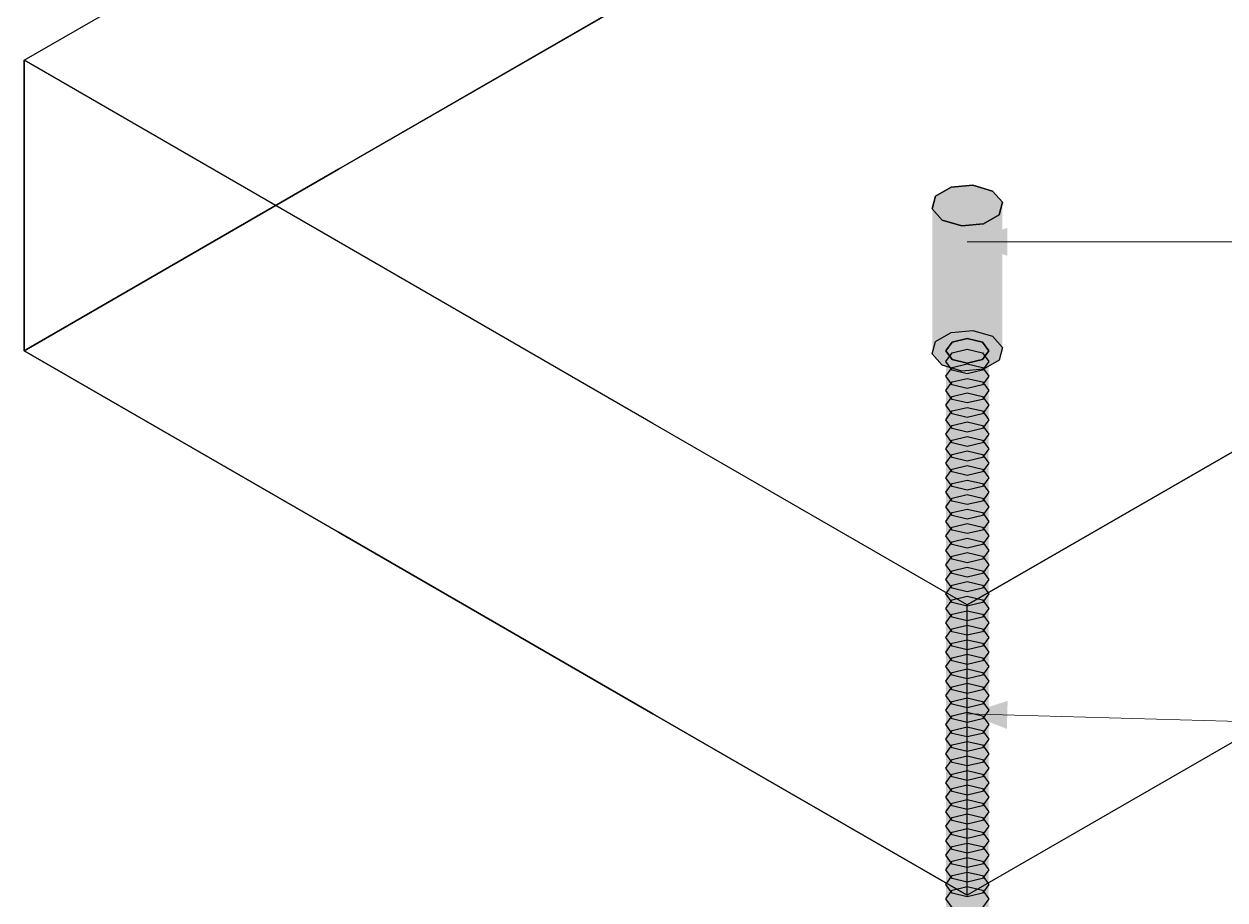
# Model space of a CAD drawing. Header units: metres. Extents: x 0 to 24.2, y -20 to 5.6.
# Drawn here: x 21.5902 to 21.921, y 2.2187 to 2.46 of the extents above; entities that cross this region are included whole.
import ezdxf

# ---------------------------------------------------------------- set-up
doc = ezdxf.new("R2010")
doc.units = ezdxf.units.M
doc.header["$LTSCALE"] = 0.25
doc.layers.add('ISO-ARISTAS', color=8, linetype='CONTINUOUS')
doc.layers.add('ISO-CONCRETO-SUP', color=254, linetype='CONTINUOUS', true_color=0xe8e8e8)
doc.layers.add('LLAMADAS', color=30, linetype='CONTINUOUS', lineweight=18)

msp = doc.modelspace()

# ---------------------------------------------------------------- linework, layer by layer
at = {"layer": 'ISO-ARISTAS', "color": 250}
for p, q in [((21.59019, 2.45), (21.67679, 2.5)), ((21.59019, 2.45), (21.67679, 2.5)), ((21.7634, 2.47), (21.67679, 2.42)), ((21.67679, 2.42), (21.7634, 2.47)), ((21.59019, 2.37), (21.59019, 2.45)), ((21.67679, 2.4), (21.59019, 2.45)), ((21.67679, 2.4), (21.59019, 2.45)), ((21.59019, 2.45), (21.59019, 2.37)), ((21.67679, 2.42), (21.59019, 2.37)), ((21.59019, 2.37), (21.67679, 2.42)), ((21.84555, 2.41504), (21.84127, 2.41257)), ((21.84127, 2.41257), (21.84555, 2.41504)), ((21.85153, 2.41559), (21.84555, 2.41504)), ((21.84555, 2.41504), (21.85153, 2.41559)), ((21.85693, 2.414), (21.85153, 2.41559)), ((21.85153, 2.41559), (21.85693, 2.414)), ((21.84127, 2.41257), (21.84032, 2.40912)), ((21.84032, 2.40912), (21.84127, 2.41257)), ((21.85968, 2.41088), (21.85693, 2.414)), ((21.85693, 2.414), (21.85968, 2.41088)), ((21.84032, 2.40912), (21.84307, 2.406)), ((21.84307, 2.406), (21.84032, 2.40912)), ((21.85873, 2.40743), (21.85968, 2.41088)), ((21.85968, 2.41088), (21.85873, 2.40743)), ((21.84307, 2.406), (21.84847, 2.40441)), ((21.84847, 2.40441), (21.84307, 2.406)), ((21.84847, 2.40441), (21.85445, 2.40496)), ((21.85445, 2.40496), (21.84847, 2.40441)), ((21.85445, 2.40496), (21.85873, 2.40743)), ((21.85873, 2.40743), (21.85445, 2.40496)), ((21.7634, 2.35), (21.67679, 2.4)), ((21.7634, 2.35), (21.67679, 2.4)), ((21.84127, 2.37257), (21.84555, 2.37504)), ((21.84127, 2.37257), (21.84555, 2.37504)), ((21.84555, 2.37504), (21.85153, 2.37559)), ((21.84555, 2.37504), (21.85153, 2.37559)), ((21.85153, 2.37559), (21.85693, 2.374)), ((21.85153, 2.37559), (21.85693, 2.374)), ((21.84032, 2.36912), (21.84127, 2.37257)), ((21.84032, 2.36912), (21.84127, 2.37257)), ((21.84584, 2.3724), (21.84412, 2.37)), ((21.84412, 2.37), (21.84584, 2.3724)), ((21.85, 2.37339), (21.84584, 2.3724)), ((21.84584, 2.3724), (21.85, 2.37339)), ((21.85416, 2.3724), (21.85, 2.37339)), ((21.85, 2.37339), (21.85416, 2.3724)), ((21.85588, 2.37), (21.85416, 2.3724)), ((21.85416, 2.3724), (21.85588, 2.37)), ((21.85693, 2.374), (21.85968, 2.37088)), ((21.85693, 2.374), (21.85968, 2.37088)), ((21.67679, 2.32), (21.59019, 2.37)), ((21.59019, 2.37), (21.67679, 2.32)), ((21.84307, 2.366), (21.84032, 2.36912)), ((21.84307, 2.366), (21.84032, 2.36912)), ((21.84412, 2.37), (21.84584, 2.3676)), ((21.84584, 2.3676), (21.84412, 2.37)), ((21.84412, 2.367), (21.84584, 2.3694)), ((21.84584, 2.3694), (21.85, 2.37039)), ((21.85, 2.37039), (21.85416, 2.3694)), ((21.85416, 2.3676), (21.85588, 2.37)), ((21.85588, 2.37), (21.85416, 2.3676)), ((21.85416, 2.3694), (21.85588, 2.367)), ((21.85968, 2.37088), (21.85873, 2.36743)), ((21.85968, 2.37088), (21.85873, 2.36743)), ((21.84847, 2.36441), (21.84307, 2.366)), ((21.84847, 2.36441), (21.84307, 2.366)), ((21.84584, 2.3646), (21.84412, 2.367)), ((21.84412, 2.363), (21.84584, 2.3654)), ((21.84584, 2.3676), (21.85, 2.36661)), ((21.85, 2.36661), (21.84584, 2.3676)), ((21.84584, 2.3654), (21.85, 2.36639)), ((21.85, 2.36661), (21.85416, 2.3676)), ((21.85416, 2.3676), (21.85, 2.36661)), ((21.85, 2.36639), (21.85416, 2.3654)), ((21.85588, 2.367), (21.85416, 2.3646)), ((21.85416, 2.3654), (21.85588, 2.363)), ((21.85873, 2.36743), (21.85445, 2.36496)), ((21.85873, 2.36743), (21.85445, 2.36496)), ((21.84584, 2.3606), (21.84412, 2.363)), ((21.85, 2.36361), (21.84584, 2.3646)), ((21.84584, 2.3614), (21.85, 2.36239)), ((21.85445, 2.36496), (21.84847, 2.36441)), ((21.85445, 2.36496), (21.84847, 2.36441)), ((21.85416, 2.3646), (21.85, 2.36361)), ((21.85, 2.36239), (21.85416, 2.3614)), ((21.85588, 2.363), (21.85416, 2.3606)), ((21.84412, 2.359), (21.84584, 2.3614)), ((21.84584, 2.3566), (21.84412, 2.359)), ((21.85, 2.35961), (21.84584, 2.3606)), ((21.85416, 2.3606), (21.85, 2.35961)), ((21.85416, 2.3614), (21.85588, 2.359)), ((21.85588, 2.359), (21.85416, 2.3566)), ((21.84412, 2.355), (21.84584, 2.3574)), ((21.84584, 2.3574), (21.85, 2.35839)), ((21.85, 2.35561), (21.84584, 2.3566)), ((21.85, 2.35839), (21.85416, 2.3574)), ((21.85416, 2.3566), (21.85, 2.35561)), ((21.85416, 2.3574), (21.85588, 2.355)), ((21.84584, 2.3526), (21.84412, 2.355)), ((21.84412, 2.351), (21.84584, 2.3534)), ((21.84584, 2.3534), (21.85, 2.35439)), ((21.85, 2.35161), (21.84584, 2.3526)), ((21.85, 2.35439), (21.85416, 2.3534)), ((21.85416, 2.3526), (21.85, 2.35161)), ((21.85588, 2.355), (21.85416, 2.3526)), ((21.85416, 2.3534), (21.85588, 2.351)), ((21.85, 2.3), (21.7634, 2.35)), ((21.85, 2.3), (21.7634, 2.35)), ((21.84584, 2.3486), (21.84412, 2.351)), ((21.84412, 2.347), (21.84584, 2.3494)), ((21.84584, 2.3494), (21.85, 2.35039)), ((21.85, 2.34761), (21.84584, 2.3486)), ((21.85, 2.35039), (21.85416, 2.3494)), ((21.9366, 2.35), (21.85, 2.3)), ((21.85, 2.3), (21.9366, 2.35)), ((21.85416, 2.3486), (21.85, 2.34761)), ((21.85588, 2.351), (21.85416, 2.3486)), ((21.85416, 2.3494), (21.85588, 2.347)), ((21.84584, 2.3446), (21.84412, 2.347)), ((21.84412, 2.343), (21.84584, 2.3454)), ((21.84584, 2.3454), (21.85, 2.34639)), ((21.85, 2.34639), (21.85416, 2.3454)), ((21.85588, 2.347), (21.85416, 2.3446)), ((21.85416, 2.3454), (21.85588, 2.343)), ((21.84584, 2.3406), (21.84412, 2.343)), ((21.85, 2.34361), (21.84584, 2.3446)), ((21.84584, 2.3414), (21.85, 2.34239)), ((21.85416, 2.3446), (21.85, 2.34361)), ((21.85, 2.34239), (21.85416, 2.3414)), ((21.85588, 2.343), (21.85416, 2.3406)), ((21.84412, 2.339), (21.84584, 2.3414)), ((21.84584, 2.3366), (21.84412, 2.339)), ((21.85, 2.33961), (21.84584, 2.3406)), ((21.85416, 2.3406), (21.85, 2.33961)), ((21.85416, 2.3414), (21.85588, 2.339)), ((21.85588, 2.339), (21.85416, 2.3366)), ((21.84412, 2.335), (21.84584, 2.3374)), ((21.84584, 2.3374), (21.85, 2.33839)), ((21.85, 2.33561), (21.84584, 2.3366)), ((21.85, 2.33839), (21.85416, 2.3374)), ((21.85416, 2.3366), (21.85, 2.33561)), ((21.85416, 2.3374), (21.85588, 2.335)), ((21.84584, 2.3326), (21.84412, 2.335)), ((21.84412, 2.331), (21.84584, 2.3334)), ((21.84584, 2.3334), (21.85, 2.33439)), ((21.85, 2.33161), (21.84584, 2.3326)), ((21.85, 2.33439), (21.85416, 2.3334)), ((21.85416, 2.3326), (21.85, 2.33161)), ((21.85588, 2.335), (21.85416, 2.3326)), ((21.85416, 2.3334), (21.85588, 2.331)), ((21.84584, 2.3286), (21.84412, 2.331)), ((21.84412, 2.327), (21.84584, 2.3294)), ((21.84584, 2.3294), (21.85, 2.33039)), ((21.85, 2.33039), (21.85416, 2.3294)), ((21.85588, 2.331), (21.85416, 2.3286)), ((21.85416, 2.3294), (21.85588, 2.327)), ((21.84584, 2.3246), (21.84412, 2.327)), ((21.84412, 2.323), (21.84584, 2.3254)), ((21.85, 2.32761), (21.84584, 2.3286)), ((21.84584, 2.3254), (21.85, 2.32639)), ((21.85416, 2.3286), (21.85, 2.32761)), ((21.85, 2.32639), (21.85416, 2.3254)), ((21.85588, 2.327), (21.85416, 2.3246)), ((21.85416, 2.3254), (21.85588, 2.323)), ((21.84584, 2.3206), (21.84412, 2.323)), ((21.85, 2.32361), (21.84584, 2.3246)), ((21.84584, 2.3214), (21.85, 2.32239)), ((21.85416, 2.3246), (21.85, 2.32361)), ((21.85, 2.32239), (21.85416, 2.3214)), ((21.85588, 2.323), (21.85416, 2.3206)), ((21.7634, 2.27), (21.67679, 2.32)), ((21.67679, 2.32), (21.7634, 2.27)), ((21.84412, 2.319), (21.84584, 2.3214)), ((21.84584, 2.3166), (21.84412, 2.319)), ((21.85, 2.31961), (21.84584, 2.3206)), ((21.85416, 2.3206), (21.85, 2.31961)), ((21.85416, 2.3214), (21.85588, 2.319)), ((21.85588, 2.319), (21.85416, 2.3166)), ((21.84412, 2.315), (21.84584, 2.3174)), ((21.84584, 2.3174), (21.85, 2.31839)), ((21.85, 2.31561), (21.84584, 2.3166)), ((21.85, 2.31839), (21.85416, 2.3174)), ((21.85416, 2.3166), (21.85, 2.31561)), ((21.85416, 2.3174), (21.85588, 2.315)), ((21.84584, 2.3126), (21.84412, 2.315)), ((21.84412, 2.311), (21.84584, 2.3134)), ((21.84584, 2.3134), (21.85, 2.31439)), ((21.85, 2.31161), (21.84584, 2.3126)), ((21.85, 2.31439), (21.85416, 2.3134)), ((21.85416, 2.3126), (21.85, 2.31161)), ((21.85588, 2.315), (21.85416, 2.3126)), ((21.85416, 2.3134), (21.85588, 2.311)), ((21.84584, 2.3086), (21.84412, 2.311)), ((21.84412, 2.307), (21.84584, 2.3094)), ((21.84584, 2.3094), (21.85, 2.31039)), ((21.85, 2.31039), (21.85416, 2.3094)), ((21.85588, 2.311), (21.85416, 2.3086)), ((21.85416, 2.3094), (21.85588, 2.307)), ((21.84584, 2.3046), (21.84412, 2.307)), ((21.85, 2.30761), (21.84584, 2.3086)), ((21.84584, 2.3054), (21.85, 2.30639)), ((21.85416, 2.3086), (21.85, 2.30761)), ((21.85, 2.30639), (21.85416, 2.3054)), ((21.85588, 2.307), (21.85416, 2.3046)), ((21.84412, 2.303), (21.84584, 2.3054)), ((21.84584, 2.3006), (21.84412, 2.303)), ((21.85, 2.30361), (21.84584, 2.3046)), ((21.84584, 2.3014), (21.85, 2.30239)), ((21.85416, 2.3046), (21.85, 2.30361)), ((21.85, 2.30239), (21.85416, 2.3014)), ((21.85416, 2.3054), (21.85588, 2.303)), ((21.85588, 2.303), (21.85416, 2.3006)), ((21.84412, 2.299), (21.84584, 2.3014)), ((21.84584, 2.2966), (21.84412, 2.299)), ((21.85, 2.29961), (21.84584, 2.3006)), ((21.85416, 2.3006), (21.85, 2.29961)), ((21.85, 2.22), (21.85, 2.3)), ((21.85, 2.22), (21.85, 2.3)), ((21.85416, 2.3014), (21.85588, 2.299)), ((21.85588, 2.299), (21.85416, 2.2966)), ((21.84412, 2.295), (21.84584, 2.2974)), ((21.84584, 2.2974), (21.85, 2.29839)), ((21.85, 2.29561), (21.84584, 2.2966)), ((21.85, 2.29839), (21.85416, 2.2974)), ((21.85416, 2.2966), (21.85, 2.29561)), ((21.85416, 2.2974), (21.85588, 2.295)), ((21.84584, 2.2926), (21.84412, 2.295)), ((21.84412, 2.291), (21.84584, 2.2934)), ((21.84584, 2.2934), (21.85, 2.29439)), ((21.85, 2.29161), (21.84584, 2.2926)), ((21.85, 2.29439), (21.85416, 2.2934)), ((21.85416, 2.2926), (21.85, 2.29161)), ((21.85588, 2.295), (21.85416, 2.2926)), ((21.85416, 2.2934), (21.85588, 2.291)), ((21.84584, 2.2886), (21.84412, 2.291)), ((21.84412, 2.287), (21.84584, 2.2894)), ((21.84584, 2.2894), (21.85, 2.29039)), ((21.85, 2.29039), (21.85416, 2.2894)), ((21.85588, 2.291), (21.85416, 2.2886)), ((21.85416, 2.2894), (21.85588, 2.287)), ((21.84584, 2.2846), (21.84412, 2.287)), ((21.85, 2.28761), (21.84584, 2.2886)), ((21.84584, 2.2854), (21.85, 2.28639)), ((21.85416, 2.2886), (21.85, 2.28761)), ((21.85, 2.28639), (21.85416, 2.2854)), ((21.85588, 2.287), (21.85416, 2.2846)), ((21.84412, 2.283), (21.84584, 2.2854)), ((21.84584, 2.2806), (21.84412, 2.283)), ((21.85, 2.28361), (21.84584, 2.2846)), ((21.84584, 2.2814), (21.85, 2.28239)), ((21.85416, 2.2846), (21.85, 2.28361)), ((21.85, 2.28239), (21.85416, 2.2814)), ((21.85416, 2.2854), (21.85588, 2.283)), ((21.85588, 2.283), (21.85416, 2.2806)), ((21.84412, 2.279), (21.84584, 2.2814)), ((21.85, 2.27961), (21.84584, 2.2806)), ((21.85416, 2.2806), (21.85, 2.27961)), ((21.85416, 2.2814), (21.85588, 2.279)), ((21.84584, 2.2766), (21.84412, 2.279)), ((21.84412, 2.275), (21.84584, 2.2774)), ((21.84584, 2.2774), (21.85, 2.27839)), ((21.85, 2.27561), (21.84584, 2.2766)), ((21.85, 2.27839), (21.85416, 2.2774)), ((21.85416, 2.2766), (21.85, 2.27561)), ((21.85588, 2.279), (21.85416, 2.2766)), ((21.85416, 2.2774), (21.85588, 2.275)), ((21.84584, 2.2726), (21.84412, 2.275)), ((21.84412, 2.271), (21.84584, 2.2734)), ((21.84584, 2.2734), (21.85, 2.27439)), ((21.85, 2.27161), (21.84584, 2.2726)), ((21.85, 2.27439), (21.85416, 2.2734)), ((21.85416, 2.2726), (21.85, 2.27161)), ((21.85588, 2.275), (21.85416, 2.2726)), ((21.85416, 2.2734), (21.85588, 2.271)), ((21.85, 2.22), (21.7634, 2.27)), ((21.7634, 2.27), (21.85, 2.22)), ((21.84584, 2.2686), (21.84412, 2.271)), ((21.84412, 2.267), (21.84584, 2.2694)), ((21.84584, 2.2694), (21.85, 2.27039)), ((21.85, 2.27039), (21.85416, 2.2694)), ((21.9366, 2.27), (21.85, 2.22)), ((21.9366, 2.27), (21.85, 2.22)), ((21.85588, 2.271), (21.85416, 2.2686)), ((21.85416, 2.2694), (21.85588, 2.267)), ((21.84584, 2.2646), (21.84412, 2.267)), ((21.85, 2.26761), (21.84584, 2.2686)), ((21.84584, 2.2654), (21.85, 2.26639)), ((21.85416, 2.2686), (21.85, 2.26761)), ((21.85, 2.26639), (21.85416, 2.2654)), ((21.85588, 2.267), (21.85416, 2.2646)), ((21.84412, 2.263), (21.84584, 2.2654)), ((21.84584, 2.2606), (21.84412, 2.263)), ((21.85, 2.26361), (21.84584, 2.2646)), ((21.85416, 2.2646), (21.85, 2.26361)), ((21.85416, 2.2654), (21.85588, 2.263)), ((21.85588, 2.263), (21.85416, 2.2606)), ((21.84412, 2.259), (21.84584, 2.2614)), ((21.84584, 2.2614), (21.85, 2.26239)), ((21.85, 2.25961), (21.84584, 2.2606)), ((21.85, 2.26239), (21.85416, 2.2614)), ((21.85416, 2.2606), (21.85, 2.25961)), ((21.85416, 2.2614), (21.85588, 2.259)), ((21.84584, 2.2566), (21.84412, 2.259)), ((21.84412, 2.255), (21.84584, 2.2574)), ((21.84584, 2.2574), (21.85, 2.25839)), ((21.85, 2.25561), (21.84584, 2.2566)), ((21.85, 2.25839), (21.85416, 2.2574)), ((21.85416, 2.2566), (21.85, 2.25561)), ((21.85588, 2.259), (21.85416, 2.2566)), ((21.85416, 2.2574), (21.85588, 2.255)), ((21.84584, 2.2526), (21.84412, 2.255)), ((21.84412, 2.251), (21.84584, 2.2534)), ((21.84584, 2.2534), (21.85, 2.25439)), ((21.85, 2.25161), (21.84584, 2.2526)), ((21.85, 2.25439), (21.85416, 2.2534)), ((21.85416, 2.2526), (21.85, 2.25161)), ((21.85588, 2.255), (21.85416, 2.2526)), ((21.85416, 2.2534), (21.85588, 2.251)), ((21.84584, 2.2486), (21.84412, 2.251)), ((21.84412, 2.247), (21.84584, 2.2494)), ((21.84584, 2.2494), (21.85, 2.25039)), ((21.85, 2.25039), (21.85416, 2.2494)), ((21.85588, 2.251), (21.85416, 2.2486)), ((21.85416, 2.2494), (21.85588, 2.247)), ((21.84584, 2.2446), (21.84412, 2.247)), ((21.85, 2.24761), (21.84584, 2.2486)), ((21.84584, 2.2454), (21.85, 2.24639)), ((21.85416, 2.2486), (21.85, 2.24761)), ((21.85, 2.24639), (21.85416, 2.2454)), ((21.85588, 2.247), (21.85416, 2.2446)), ((21.84412, 2.243), (21.84584, 2.2454)), ((21.84584, 2.2406), (21.84412, 2.243)), ((21.85, 2.24361), (21.84584, 2.2446)), ((21.85416, 2.2446), (21.85, 2.24361)), ((21.85416, 2.2454), (21.85588, 2.243)), ((21.85588, 2.243), (21.85416, 2.2406)), ((21.84412, 2.239), (21.84584, 2.2414)), ((21.84584, 2.2414), (21.85, 2.24239)), ((21.85, 2.23961), (21.84584, 2.2406)), ((21.85, 2.24239), (21.85416, 2.2414)), ((21.85416, 2.2406), (21.85, 2.23961)), ((21.85416, 2.2414), (21.85588, 2.239)), ((21.84584, 2.2366), (21.84412, 2.239)), ((21.84412, 2.235), (21.84584, 2.2374)), ((21.84584, 2.2374), (21.85, 2.23839)), ((21.85, 2.23561), (21.84584, 2.2366)), ((21.85, 2.23839), (21.85416, 2.2374)), ((21.85416, 2.2366), (21.85, 2.23561)), ((21.85588, 2.239), (21.85416, 2.2366)), ((21.85416, 2.2374), (21.85588, 2.235)), ((21.84584, 2.2326), (21.84412, 2.235)), ((21.84412, 2.231), (21.84584, 2.2334)), ((21.84584, 2.2334), (21.85, 2.23439)), ((21.85, 2.23439), (21.85416, 2.2334)), ((21.85588, 2.235), (21.85416, 2.2326)), ((21.85416, 2.2334), (21.85588, 2.231)), ((21.84584, 2.2286), (21.84412, 2.231)), ((21.85, 2.23161), (21.84584, 2.2326)), ((21.84584, 2.2294), (21.85, 2.23039)), ((21.85416, 2.2326), (21.85, 2.23161)), ((21.85, 2.23039), (21.85416, 2.2294)), ((21.85588, 2.231), (21.85416, 2.2286)), ((21.84412, 2.227), (21.84584, 2.2294)), ((21.84584, 2.2246), (21.84412, 2.227)), ((21.85, 2.22761), (21.84584, 2.2286)), ((21.84584, 2.2254), (21.85, 2.22639)), ((21.85416, 2.2286), (21.85, 2.22761)), ((21.85, 2.22639), (21.85416, 2.2254)), ((21.85416, 2.2294), (21.85588, 2.227)), ((21.85588, 2.227), (21.85416, 2.2246)), ((21.84412, 2.223), (21.84584, 2.2254)), ((21.84584, 2.2206), (21.84412, 2.223)), ((21.85, 2.22361), (21.84584, 2.2246)), ((21.85416, 2.2246), (21.85, 2.22361)), ((21.85416, 2.2254), (21.85588, 2.223)), ((21.85588, 2.223), (21.85416, 2.2206)), ((21.84412, 2.219), (21.84584, 2.2214)), ((21.84584, 2.2214), (21.85, 2.22239)), ((21.85, 2.21961), (21.84584, 2.2206)), ((21.85, 2.22239), (21.85416, 2.2214)), ((21.85416, 2.2206), (21.85, 2.21961)), ((21.85416, 2.2214), (21.85588, 2.219)), ((21.84584, 2.2166), (21.84412, 2.219)), ((21.85588, 2.219), (21.85416, 2.2166))]:
    msp.add_line(p, q, dxfattribs=at)
at = {"layer": 'ISO-CONCRETO-SUP', "true_color": 0x7a7b7f}
for points in [[(21.84127, 2.37257), (21.84555, 2.37504), (21.84127, 2.41257), (21.84555, 2.41504)], [(21.85873, 2.36743), (21.85445, 2.36496), (21.85873, 2.40743), (21.85445, 2.40496)]]:
    msp.add_solid(points, dxfattribs=at)
at = {"layer": 'ISO-CONCRETO-SUP', "true_color": 0x96989e}
for points in [[(21.85, 2.41), (21.84127, 2.41257), (21.84555, 2.41504)], [(21.85, 2.41), (21.84555, 2.41504), (21.85153, 2.41559)], [(21.85, 2.41), (21.85153, 2.41559), (21.85693, 2.414)], [(21.85, 2.41), (21.84032, 2.40912), (21.84127, 2.41257)], [(21.85, 2.41), (21.85693, 2.414), (21.85968, 2.41088)], [(21.85, 2.41), (21.84307, 2.406), (21.84032, 2.40912)], [(21.85, 2.41), (21.84847, 2.40441), (21.84307, 2.406)], [(21.85, 2.41), (21.85445, 2.40496), (21.84847, 2.40441)], [(21.85, 2.41), (21.85968, 2.41088), (21.85873, 2.40743)], [(21.85, 2.41), (21.85873, 2.40743), (21.85445, 2.40496)], [(21.85, 2.37), (21.84127, 2.37257), (21.84555, 2.37504)], [(21.85, 2.37), (21.84555, 2.37504), (21.85153, 2.37559)], [(21.85, 2.37), (21.85153, 2.37559), (21.85693, 2.374)], [(21.85, 2.37), (21.84032, 2.36912), (21.84127, 2.37257)], [(21.85, 2.37), (21.84412, 2.37), (21.84584, 2.3724)], [(21.85, 2.37), (21.84584, 2.3724), (21.85, 2.37339)], [(21.85, 2.37), (21.85693, 2.374), (21.85968, 2.37088)], [(21.85, 2.37), (21.85, 2.37339), (21.85416, 2.3724)], [(21.85, 2.37), (21.85416, 2.3724), (21.85588, 2.37)], [(21.85, 2.37), (21.84307, 2.366), (21.84032, 2.36912)], [(21.85, 2.37), (21.84847, 2.36441), (21.84307, 2.366)], [(21.85, 2.37), (21.84584, 2.3676), (21.84412, 2.37)], [(21.85, 2.37), (21.85, 2.36661), (21.84584, 2.3676)], [(21.85, 2.37), (21.85445, 2.36496), (21.84847, 2.36441)], [(21.85, 2.37), (21.85968, 2.37088), (21.85873, 2.36743)], [(21.85, 2.37), (21.85588, 2.37), (21.85416, 2.3676)], [(21.85, 2.37), (21.85416, 2.3676), (21.85, 2.36661)], [(21.85, 2.37), (21.85873, 2.36743), (21.85445, 2.36496)]]:
    msp.add_solid(points, dxfattribs=at)
at = {"layer": 'ISO-CONCRETO-SUP', "true_color": 0x8c8d92}
for points in [[(21.84555, 2.37504), (21.85153, 2.37559), (21.84555, 2.41504), (21.85153, 2.41559)], [(21.85445, 2.36496), (21.84847, 2.36441), (21.85445, 2.40496), (21.84847, 2.40441)]]:
    msp.add_solid(points, dxfattribs=at)
at = {"layer": 'ISO-CONCRETO-SUP', "true_color": 0x8d8f94}
for points in [[(21.85153, 2.37559), (21.85693, 2.374), (21.85153, 2.41559), (21.85693, 2.414)], [(21.84847, 2.36441), (21.84307, 2.366), (21.84847, 2.40441), (21.84307, 2.406)]]:
    msp.add_solid(points, dxfattribs=at)
at = {"layer": 'ISO-CONCRETO-SUP', "true_color": 0x616266}
for points in [[(21.84032, 2.36912), (21.84127, 2.37257), (21.84032, 2.40912), (21.84127, 2.41257)], [(21.85968, 2.37088), (21.85873, 2.36743), (21.85968, 2.41088), (21.85873, 2.40743)]]:
    msp.add_solid(points, dxfattribs=at)
at = {"layer": 'ISO-CONCRETO-SUP', "true_color": 0x7e8084}
for points in [[(21.85693, 2.374), (21.85968, 2.37088), (21.85693, 2.414), (21.85968, 2.41088)], [(21.84307, 2.366), (21.84032, 2.36912), (21.84307, 2.406), (21.84032, 2.40912)]]:
    msp.add_solid(points, dxfattribs=at)
at = {"layer": 'ISO-CONCRETO-SUP', "true_color": 0x696a6e}
for points in [[(21.84412, 2.30625), (21.84584, 2.30865), (21.84412, 2.37), (21.84584, 2.3724)], [(21.85588, 2.30625), (21.85416, 2.30385), (21.85588, 2.37), (21.85416, 2.3676)], [(21.84412, 2.2425), (21.84584, 2.2449), (21.84412, 2.30625), (21.84584, 2.30865)], [(21.85588, 2.2425), (21.85416, 2.2401), (21.85588, 2.30625), (21.85416, 2.30385)], [(21.84412, 2.17875), (21.84584, 2.18115), (21.84412, 2.2425), (21.84584, 2.2449)], [(21.85588, 2.17875), (21.85416, 2.17635), (21.85588, 2.2425), (21.85416, 2.2401)]]:
    msp.add_solid(points, dxfattribs=at)
at = {"layer": 'ISO-CONCRETO-SUP', "true_color": 0x87888d}
for points in [[(21.84584, 2.30865), (21.85, 2.30964), (21.84584, 2.3724), (21.85, 2.37339)], [(21.85416, 2.30385), (21.85, 2.30286), (21.85416, 2.3676), (21.85, 2.36661)], [(21.84584, 2.2449), (21.85, 2.24589), (21.84584, 2.30865), (21.85, 2.30964)], [(21.85416, 2.2401), (21.85, 2.23911), (21.85416, 2.30385), (21.85, 2.30286)], [(21.84584, 2.18115), (21.85, 2.18214), (21.84584, 2.2449), (21.85, 2.24589)], [(21.85416, 2.17635), (21.85, 2.17536), (21.85416, 2.2401), (21.85, 2.23911)]]:
    msp.add_solid(points, dxfattribs=at)
at = {"layer": 'ISO-CONCRETO-SUP', "true_color": 0x8e9095}
for points in [[(21.85, 2.30964), (21.85416, 2.30865), (21.85, 2.37339), (21.85416, 2.3724)], [(21.85, 2.30286), (21.84584, 2.30385), (21.85, 2.36661), (21.84584, 2.3676)], [(21.85, 2.24589), (21.85416, 2.2449), (21.85, 2.30964), (21.85416, 2.30865)], [(21.85, 2.23911), (21.84584, 2.2401), (21.85, 2.30286), (21.84584, 2.30385)], [(21.85, 2.18214), (21.85416, 2.18115), (21.85, 2.24589), (21.85416, 2.2449)], [(21.85, 2.17536), (21.84584, 2.17635), (21.85, 2.23911), (21.84584, 2.2401)]]:
    msp.add_solid(points, dxfattribs=at)
at = {"layer": 'ISO-CONCRETO-SUP', "true_color": 0x7b7d81}
for points in [[(21.85416, 2.30865), (21.85588, 2.30625), (21.85416, 2.3724), (21.85588, 2.37)], [(21.84584, 2.30385), (21.84412, 2.30625), (21.84584, 2.3676), (21.84412, 2.37)], [(21.84584, 2.2401), (21.84412, 2.2425), (21.84584, 2.30385), (21.84412, 2.30625)], [(21.85416, 2.2449), (21.85588, 2.2425), (21.85416, 2.30865), (21.85588, 2.30625)], [(21.85416, 2.18115), (21.85588, 2.17875), (21.85416, 2.2449), (21.85588, 2.2425)], [(21.84584, 2.17635), (21.84412, 2.17875), (21.84584, 2.2401), (21.84412, 2.2425)]]:
    msp.add_solid(points, dxfattribs=at)
at = {"layer": 'LLAMADAS'}
for p, q in [((22.21, 2.4), (21.85, 2.4)), ((22.21, 2.25983), (21.85, 2.27))]:
    msp.add_line(p, q, dxfattribs=at)
for points in [[(21.85, 2.4), (21.861, 2.39615), (21.861, 2.40385)], [(21.85, 2.27), (21.86089, 2.26584), (21.8611, 2.27354)]]:
    msp.add_solid(points, dxfattribs=at)

doc.saveas('drawing.dxf')
